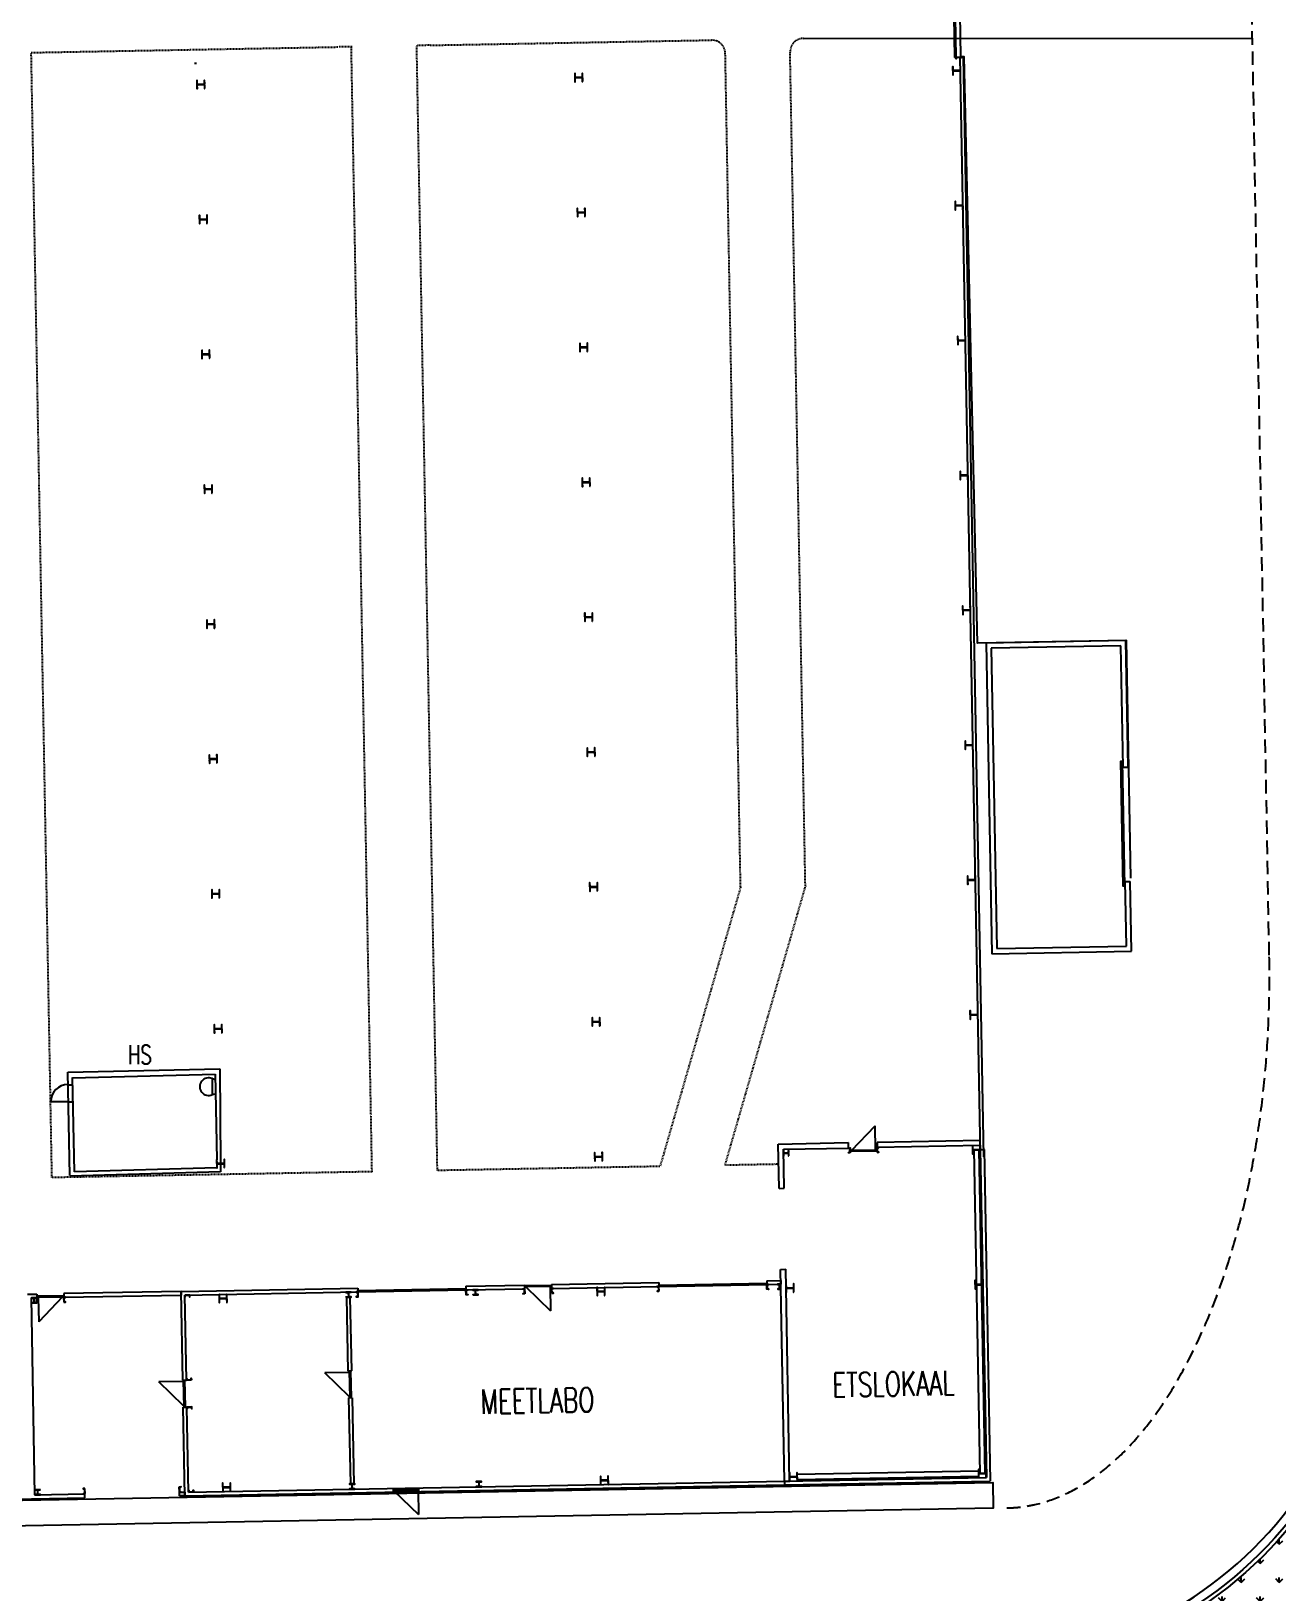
# Model space of a CAD drawing. Header units: millimetres. Extents: x 3476 to 38328, y 1439 to 26921.
# Drawn here: x 25387 to 30000, y 10694 to 16478 of the extents above; entities that cross this region are included whole.
import ezdxf

# ---------------------------------------------------------------- set-up
doc = ezdxf.new("R2010")
doc.units = ezdxf.units.MM
doc.header["$LTSCALE"] = 100
doc.header["$MEASUREMENT"] = 0
doc.linetypes.add('DASHED', pattern=[0.75, 0.5, -0.25])
doc.linetypes.add('DOT', pattern=[0.055, 0.03, -0.025])
for name, color, linetype in [('--W-BETON-Z', 4, 'CONTINUOUS'), ('--W-GOOT', 4, 'CONTINUOUS'), ('--W-GROEN-Z', 1, 'CONTINUOUS'), ('--W-GROEN-ZA', 1, 'CONTINUOUS'), ('--W-KIEZEL-Z', 5, 'CONTINUOUS'), ('--W-MARKERING', 1, 'DASHED'), ('A-BARDAGE-AK-D', 7, 'CONTINUOUS'), ('A-BARDAGE-D', 9, 'CONTINUOUS'), ('A-BETONBLOKKEN', 1, 'CONTINUOUS'), ('A-CIRCULATIE', 4, 'CONTINUOUS'), ('A-KOLOM', 7, 'CONTINUOUS'), ('A-KOLOM-NIEUW', 9, 'CONTINUOUS'), ('A-MUUR', 7, 'CONTINUOUS'), ('CIRCULATIE', 4, 'DOT'), ('DEUR', 4, 'CONTINUOUS'), ('TEKST', 4, 'CONTINUOUS'), ('VARIOUS', 114, 'CONTINUOUS')]:
    doc.layers.add(name, color=color, linetype=linetype)
doc.styles.add('ROMANS', font='romans', dxfattribs={"width": 0.7})

msp = doc.modelspace()

# ---------------------------------------------------------------- hatches: boundary and pattern name
at = {"layer": '--W-GROEN-ZA'}
h = msp.add_hatch(dxfattribs=at)
h.set_pattern_fill('GRASS', color=256, scale=100, style=0)
h.set_pattern_definition([(90, (-82915.385, 48275.82), (-70.71068, 70.71068), [18.75, -122.67136]), (45, (-82915.39, 48275.82), (-70.71068, 70.71068), [18.75, -81.25]), (135, (-82915.39, 48275.82), (-70.71068, -70.71068), [18.75, -81.25])])
edge = h.paths.add_edge_path()
edge.add_line((29012.95, 10389.93), (29014.23, 10319.9))
edge.add_line((29014.23, 10319.9), (29657.37, 10331.69))
edge.add_line((29657.37, 10331.69), (29666.53, 9831.77))
edge.add_line((29666.53, 9831.77), (29720.58, 9832.77))
edge.add_line((29720.58, 9832.77), (31139.79, 11750.18))
edge.add_arc((31111.66, 11771), 35, 323.49223, 470.01858)
edge.add_arc((31779.19, 9938.82), 1985, 110.01858, 145.939599)
edge.add_arc((28879.62, 11899.05), 1515, 275.048655, 325.939599, ccw=False)

# ---------------------------------------------------------------- linework, layer by layer
at = {"layer": '--W-BETON-Z'}
msp.add_lwpolyline([(29460.02, 13338.81), (29443.88, 14219.74), (28892.24, 14210.11), (28842.61, 16382.55), (28830.61, 16382.33), (28823.28, 16782.27)], dxfattribs=at)
msp.add_lwpolyline([(19703.47, 10200.61, 0.1374233), (19490.44, 10035.11), (17123.98, 6837.93, 0.5442471), (17478.64, 5894.7), (18416.99, 5690.46, 0.4142136), (18535.97, 5766.9), (18677, 6414.82), (20907.45, 9428.25), (20903.27, 9656.16), (20894.11, 10156.08), (29642.64, 10316.42), (29651.8, 9816.5), (29728.24, 9817.9), (31151.85, 11741.25, 0.7435213), (31094.54, 11817.98, 0.1580312), (30122.3, 11058.95, -0.2257767), (29011.63, 10404.87), (20792.3, 10254.23), (20804.29, 9599.83), (20710.97, 9473.75), (19712.39, 10212.66)], format="xyb", dxfattribs=at)
at = {"layer": '--W-GOOT'}
msp.add_arc((28879.62, 11899.05), 1470, 275.048655, 325.939599, dxfattribs=at)
at = {"layer": '--W-GROEN-Z'}
msp.add_lwpolyline([(29012.95, 10389.93), (29014.23, 10319.9), (29657.37, 10331.69), (29666.53, 9831.77), (29720.58, 9832.77), (31139.79, 11750.18, 0.7435213), (31099.68, 11803.89, 0.1580312), (30134.72, 11050.55, -0.2257767)], format="xyb", close=True, dxfattribs=at)
at = {"layer": '--W-KIEZEL-Z'}
msp.add_lwpolyline([(21825.44, 12175.48), (21875.43, 12176.84), (21895.07, 10970.69), (28948.1, 11099.57), (28949.85, 11003.84), (21846.64, 10873.65)], close=True, dxfattribs=at)
at = {"layer": '--W-MARKERING'}
msp.add_line((29972.57, 13053.01), (29845.9, 19957.81), dxfattribs=at)
msp.add_ellipse((28963.43, 13034.51), major_axis=(37.2, -2029.74), ratio=0.4971763, start_param=6.2831853, end_param=7.8539816, dxfattribs=at)
at = {"layer": 'A-BARDAGE-AK-D', "color": 7}
for p, q in [((28156.79, 12188.93), (28153.79, 12352.9)), ((28175.79, 12189.28), (28173.13, 12334.25)), ((28156.79, 12188.93), (28175.79, 12189.28)), ((25941.91, 11807.28), (26596.8, 11819.28)), ((25947.94, 11478.33), (25941.91, 11807.28)), ((25956.17, 11793.54), (26597.06, 11805.28)), ((26596.8, 11819.28), (26597.06, 11805.28)), ((26996.74, 11826.61), (27214.2, 11830.6)), ((26996.74, 11826.61), (26996.99, 11812.61)), ((26996.99, 11812.61), (27214.46, 11816.6)), ((27214.2, 11830.6), (27214.46, 11816.6)), ((27314.18, 11832.43), (27711.12, 11839.7)), ((27314.18, 11832.43), (27314.44, 11818.43)), ((27314.44, 11818.43), (27711.37, 11825.71)), ((27711.12, 11839.7), (27711.37, 11825.71)), ((28111.05, 11847.03), (28163.04, 11847.99)), ((28111.05, 11847.03), (28111.3, 11833.04)), ((28111.3, 11833.04), (28163.3, 11833.99)), ((28163.04, 11847.99), (28163.3, 11833.99)), ((25961.94, 11478.59), (25956.17, 11793.54)), ((25947.94, 11478.33), (25961.94, 11478.59)), ((25949.77, 11378.35), (25963.77, 11378.61)), ((25955.8, 11049.41), (25949.77, 11378.35)), ((25969.54, 11063.66), (25963.77, 11378.61)), ((28224.56, 11110.49), (28224.22, 11129.49)), ((25955.8, 11049.41), (28176.93, 11090.11)), ((25969.54, 11063.66), (28176.67, 11104.11)), ((28176.67, 11104.11), (28176.93, 11090.11))]:
    msp.add_line(p, q, dxfattribs=at)
at = {"layer": 'A-BARDAGE-AK-D'}
for p, q in [((28901.66, 12366.61), (28519.58, 12359.61)), ((28902.01, 12347.61), (28519.58, 12340.6)), ((28878.29, 12331.75), (28900.27, 11132.8)), ((28897.29, 12332.1), (28919.27, 11133.15)), ((28902.01, 12347.61), (28901.66, 12366.61)), ((28162.29, 11888.98), (28181.28, 11889.33)), ((28176.67, 11104.11), (28162.29, 11888.98)), ((28195.67, 11104.46), (28181.28, 11889.33)), ((28224.22, 11129.49), (28895.1, 11141.78)), ((28224.56, 11110.49), (28895.45, 11122.79)), ((28895.1, 11141.78), (28895.45, 11122.79)), ((28900.27, 11132.8), (28919.27, 11133.15))]:
    msp.add_line(p, q, dxfattribs=at)
at = {"layer": 'A-BARDAGE-D'}
msp.add_line((28902.28, 12332.61), (28916.28, 12332.87), dxfattribs=at)
at = {"layer": 'A-BETONBLOKKEN'}
msp.add_line((28878.29, 12331.75), (28897.29, 12332.1), dxfattribs=at)
at = {"layer": 'A-BETONBLOKKEN', "color": 7}
msp.add_line((28176.67, 11104.11), (28195.67, 11104.46), dxfattribs=at)
at = {"layer": 'A-CIRCULATIE'}
msp.add_line((28246.71, 16450.8), (29910.17, 16451.35), dxfattribs=at)
at = {"layer": 'A-KOLOM'}
for points in [[(28828.07, 16381.51), (28828.19, 16375.01), (28827.91, 16375.01, -0.3910206), (28827.35, 16375.5), (28826.93, 16379.77, 0.3910206), (28825.87, 16380.72), (28814.31, 16380.51, 0.3910206), (28813.28, 16379.52), (28813.02, 16375.24, -0.3910205), (28812.48, 16374.72), (28812.2, 16374.72), (28812.08, 16381.22)], [(27429.5, 16290.87), (27428.95, 16320.86), (27427.55, 16320.84), (27427.77, 16308.96, -0.4142135), (27425.12, 16306.21), (27404.32, 16305.83, -0.4142136), (27401.57, 16308.48), (27401.36, 16320.35), (27399.96, 16320.33), (27400.51, 16290.33), (27401.91, 16290.36), (27401.69, 16302.23, -0.4142136), (27404.34, 16304.98), (27425.13, 16305.36, -0.4142136), (27427.88, 16302.71), (27428.1, 16290.84)], [(28829.27, 16316.52), (28828.72, 16346.52), (28827.32, 16346.49), (28827.53, 16334.62, -0.4142135), (28824.88, 16331.87), (28804.09, 16331.49, -0.4142136), (28801.34, 16334.14), (28801.12, 16346.01), (28799.72, 16345.98), (28800.27, 16315.99), (28801.67, 16316.01), (28801.45, 16327.89, -0.4142136), (28804.1, 16330.64), (28824.9, 16331.02, -0.4142136), (28827.65, 16328.37), (28827.87, 16316.5)], [(26029.74, 16265.21), (26029.19, 16295.21), (26027.79, 16295.18), (26028, 16283.31, -0.4142135), (26025.35, 16280.56), (26004.56, 16280.18, -0.4142136), (26001.81, 16282.83), (26001.59, 16294.7), (26000.19, 16294.67), (26000.74, 16264.68), (26002.14, 16264.71), (26001.92, 16276.58, -0.4142136), (26004.57, 16279.33), (26025.37, 16279.71, -0.4142136), (26028.12, 16277.06), (26028.34, 16265.19)], [(26038.9, 15765.29), (26038.35, 15795.29), (26036.95, 15795.26), (26037.17, 15783.39, -0.4142135), (26034.52, 15780.64), (26013.72, 15780.26, -0.4142136), (26010.97, 15782.91), (26010.75, 15794.78), (26009.35, 15794.76), (26009.9, 15764.76), (26011.3, 15764.79), (26011.09, 15776.66, -0.4142136), (26013.74, 15779.41), (26034.53, 15779.79, -0.4142136), (26037.28, 15777.14), (26037.5, 15765.27)], [(27438.66, 15790.95), (27438.11, 15820.94), (27436.71, 15820.92), (27436.93, 15809.05, -0.4142135), (27434.28, 15806.3), (27413.48, 15805.92, -0.4142136), (27410.74, 15808.57), (27410.52, 15820.44), (27409.12, 15820.41), (27409.67, 15790.42), (27411.07, 15790.44), (27410.85, 15802.32, -0.4142136), (27413.5, 15805.07), (27434.3, 15805.45, -0.4142136), (27437.05, 15802.8), (27437.26, 15790.92)], [(28838.43, 15816.6), (28837.88, 15846.6), (28836.48, 15846.57), (28836.7, 15834.7, -0.4142135), (28834.05, 15831.95), (28813.25, 15831.57, -0.4142136), (28810.5, 15834.22), (28810.28, 15846.09), (28808.88, 15846.07), (28809.43, 15816.07), (28810.83, 15816.1), (28810.62, 15827.97, -0.4142136), (28813.27, 15830.72), (28834.06, 15831.1, -0.4142136), (28836.81, 15828.45), (28837.03, 15816.58)], [(28847.59, 15316.69), (28847.04, 15346.68), (28845.64, 15346.66), (28845.86, 15334.78, -0.4142135), (28843.21, 15332.04), (28822.41, 15331.65, -0.4142136), (28819.66, 15334.3), (28819.45, 15346.18), (28818.05, 15346.15), (28818.6, 15316.16), (28820, 15316.18), (28819.78, 15328.06, -0.4142136), (28822.43, 15330.8), (28843.22, 15331.19, -0.4142136), (28845.97, 15328.54), (28846.19, 15316.66)], [(26048.06, 15265.38), (26047.51, 15295.37), (26046.11, 15295.35), (26046.33, 15283.48, -0.4142135), (26043.68, 15280.73), (26022.88, 15280.34, -0.4142136), (26020.13, 15282.99), (26019.92, 15294.87), (26018.52, 15294.84), (26019.07, 15264.85), (26020.47, 15264.87), (26020.25, 15276.75, -0.4142136), (26022.9, 15279.5), (26043.69, 15279.88, -0.4142136), (26046.44, 15277.23), (26046.66, 15265.35)], [(27447.83, 15291.03), (27447.28, 15321.03), (27445.88, 15321), (27446.09, 15309.13, -0.4142135), (27443.44, 15306.38), (27422.65, 15306, -0.4142136), (27419.9, 15308.65), (27419.68, 15320.52), (27418.28, 15320.5), (27418.83, 15290.5), (27420.23, 15290.53), (27420.01, 15302.4, -0.4142136), (27422.66, 15305.15), (27443.46, 15305.53, -0.4142136), (27446.21, 15302.88), (27446.43, 15291.01)], [(27456.99, 14791.12), (27456.44, 14821.11), (27455.04, 14821.09), (27455.26, 14809.21, -0.4142135), (27452.61, 14806.46), (27431.81, 14806.08, -0.4142136), (27429.06, 14808.73), (27428.84, 14820.61), (27427.44, 14820.58), (27427.99, 14790.59), (27429.39, 14790.61), (27429.18, 14802.48, -0.4142136), (27431.83, 14805.23), (27452.62, 14805.62, -0.4142136), (27455.37, 14802.96), (27455.59, 14791.09)], [(28856.75, 14816.77), (28856.2, 14846.77), (28854.8, 14846.74), (28855.02, 14834.87, -0.4142135), (28852.37, 14832.12), (28831.57, 14831.74, -0.4142136), (28828.83, 14834.39), (28828.61, 14846.26), (28827.21, 14846.24), (28827.76, 14816.24), (28829.16, 14816.27), (28828.94, 14828.14, -0.4142136), (28831.59, 14830.89), (28852.39, 14831.27, -0.4142136), (28855.14, 14828.62), (28855.35, 14816.75)], [(26057.22, 14765.46), (26056.67, 14795.46), (26055.27, 14795.43), (26055.49, 14783.56, -0.4142135), (26052.84, 14780.81), (26032.04, 14780.43, -0.4142136), (26029.3, 14783.08), (26029.08, 14794.95), (26027.68, 14794.93), (26028.23, 14764.93), (26029.63, 14764.96), (26029.41, 14776.83, -0.4142136), (26032.06, 14779.58), (26052.86, 14779.96, -0.4142136), (26055.61, 14777.31), (26055.82, 14765.44)], [(28865.92, 14316.86), (28865.37, 14346.85), (28863.97, 14346.83), (28864.18, 14334.95, -0.4142135), (28861.53, 14332.2), (28840.74, 14331.82, -0.4142136), (28837.99, 14334.47), (28837.77, 14346.35), (28836.37, 14346.32), (28836.92, 14316.33), (28838.32, 14316.35), (28838.1, 14328.22, -0.4142136), (28840.75, 14330.97), (28861.55, 14331.35, -0.4142136), (28864.3, 14328.7), (28864.52, 14316.83)], [(26066.39, 14265.55), (26065.84, 14295.54), (26064.44, 14295.52), (26064.65, 14283.64, -0.4142135), (26062, 14280.89), (26041.21, 14280.51, -0.4142136), (26038.46, 14283.16), (26038.24, 14295.04), (26036.84, 14295.01), (26037.39, 14265.02), (26038.79, 14265.04), (26038.57, 14276.91, -0.4142136), (26041.22, 14279.66), (26062.02, 14280.04, -0.4142136), (26064.77, 14277.39), (26064.99, 14265.52)], [(27466.15, 14291.2), (27465.6, 14321.2), (27464.2, 14321.17), (27464.42, 14309.3, -0.4142135), (27461.77, 14306.55), (27440.97, 14306.17, -0.4142136), (27438.22, 14308.82), (27438.01, 14320.69), (27436.61, 14320.67), (27437.16, 14290.67), (27438.56, 14290.7), (27438.34, 14302.57, -0.4142136), (27440.99, 14305.32), (27461.78, 14305.7, -0.4142136), (27464.53, 14303.05), (27464.75, 14291.18)], [(28875.08, 13816.94), (28874.53, 13846.94), (28873.13, 13846.91), (28873.35, 13835.04, -0.4142135), (28870.7, 13832.29), (28849.9, 13831.91, -0.4142136), (28847.15, 13834.56), (28846.93, 13846.43), (28845.53, 13846.4), (28846.08, 13816.41), (28847.48, 13816.43), (28847.26, 13828.31, -0.4142136), (28849.91, 13831.06), (28870.71, 13831.44, -0.4142136), (28873.46, 13828.79), (28873.68, 13816.91)], [(26075.55, 13765.63), (26075, 13795.63), (26073.6, 13795.6), (26073.82, 13783.73, -0.4142135), (26071.17, 13780.98), (26050.37, 13780.6, -0.4142136), (26047.62, 13783.25), (26047.4, 13795.12), (26046, 13795.09), (26046.55, 13765.1), (26047.95, 13765.12), (26047.74, 13777, -0.4142136), (26050.39, 13779.75), (26071.18, 13780.13, -0.4142136), (26073.93, 13777.48), (26074.15, 13765.6)], [(27475.31, 13791.29), (27474.76, 13821.28), (27473.36, 13821.25), (27473.58, 13809.38, -0.4142135), (27470.93, 13806.63), (27450.13, 13806.25, -0.4142136), (27447.39, 13808.9), (27447.17, 13820.77), (27445.77, 13820.75), (27446.32, 13790.75), (27447.72, 13790.78), (27447.5, 13802.65, -0.4142136), (27450.15, 13805.4), (27470.95, 13805.78, -0.4142136), (27473.7, 13803.13), (27473.91, 13791.26)], [(27484.48, 13291.37), (27483.93, 13321.36), (27482.53, 13321.34), (27482.74, 13309.47, -0.4142135), (27480.09, 13306.72), (27459.3, 13306.34, -0.4142136), (27456.55, 13308.99), (27456.33, 13320.86), (27454.93, 13320.83), (27455.48, 13290.84), (27456.88, 13290.86), (27456.66, 13302.74, -0.4142136), (27459.31, 13305.49), (27480.11, 13305.87, -0.4142136), (27482.86, 13303.22), (27483.08, 13291.34)], [(28884.24, 13317.02), (28883.69, 13347.02), (28882.29, 13346.99), (28882.51, 13335.12, -0.4142135), (28879.86, 13332.37), (28859.06, 13331.99, -0.4142136), (28856.31, 13334.64), (28856.1, 13346.51), (28854.7, 13346.49), (28855.25, 13316.49), (28856.64, 13316.52), (28856.43, 13328.39, -0.4142136), (28859.08, 13331.14), (28879.87, 13331.52, -0.4142136), (28882.62, 13328.87), (28882.84, 13317)], [(26084.71, 13265.71), (26084.16, 13295.71), (26082.76, 13295.68), (26082.98, 13283.81, -0.4142135), (26080.33, 13281.06), (26059.53, 13280.68, -0.4142136), (26056.78, 13283.33), (26056.57, 13295.2), (26055.17, 13295.18), (26055.72, 13265.18), (26057.12, 13265.21), (26056.9, 13277.08, -0.4142136), (26059.55, 13279.83), (26080.34, 13280.21, -0.4142136), (26083.09, 13277.56), (26083.31, 13265.69)], [(28893.4, 12817.11), (28892.85, 12847.1), (28891.45, 12847.08), (28891.67, 12835.2, -0.4142135), (28889.02, 12832.46), (28868.22, 12832.07, -0.4142136), (28865.48, 12834.72), (28865.26, 12846.6), (28863.86, 12846.57), (28864.41, 12816.58), (28865.81, 12816.6), (28865.59, 12828.48, -0.4142136), (28868.24, 12831.22), (28889.04, 12831.61, -0.4142136), (28891.79, 12828.96), (28892, 12817.08)], [(26093.87, 12765.8), (26093.32, 12795.79), (26091.92, 12795.77), (26092.14, 12783.89, -0.4142135), (26089.49, 12781.15), (26068.69, 12780.76, -0.4142136), (26065.95, 12783.41), (26065.73, 12795.29), (26064.33, 12795.26), (26064.88, 12765.27), (26066.28, 12765.29), (26066.06, 12777.17, -0.4142136), (26068.71, 12779.91), (26089.51, 12780.3, -0.4142136), (26092.26, 12777.65), (26092.47, 12765.77)], [(27493.64, 12791.45), (27493.09, 12821.45), (27491.69, 12821.42), (27491.91, 12809.55, -0.4142135), (27489.26, 12806.8), (27468.46, 12806.42, -0.4142136), (27465.71, 12809.07), (27465.49, 12820.94), (27464.09, 12820.92), (27464.64, 12790.92), (27466.04, 12790.95), (27465.82, 12802.82, -0.4142136), (27468.47, 12805.57), (27489.27, 12805.95, -0.4142136), (27492.02, 12803.3), (27492.24, 12791.43)], [(27502.8, 12291.54), (27502.25, 12321.53), (27500.85, 12321.51), (27501.07, 12309.63, -0.4142135), (27498.42, 12306.88), (27477.62, 12306.5, -0.4142136), (27474.87, 12309.15), (27474.66, 12321.03), (27473.26, 12321), (27473.81, 12291.01), (27475.2, 12291.03), (27474.99, 12302.9, -0.4142136), (27477.64, 12305.65), (27498.43, 12306.03, -0.4142136), (27501.18, 12303.38), (27501.4, 12291.51)], [(28902.57, 12317.19), (28902.02, 12347.19), (28900.62, 12347.16), (28900.83, 12335.29, -0.4142135), (28898.18, 12332.54), (28877.39, 12332.16, -0.4142136), (28874.64, 12334.81), (28874.42, 12346.68), (28873.02, 12346.66), (28873.57, 12316.66), (28874.97, 12316.69), (28874.75, 12328.56, -0.4142136), (28877.4, 12331.31), (28898.2, 12331.69, -0.4142136), (28900.95, 12329.04), (28901.17, 12317.17)], [(26103.04, 12265.88), (26102.49, 12295.88), (26101.09, 12295.85), (26101.3, 12283.98, -0.4142135), (26098.65, 12281.23), (26077.86, 12280.85, -0.4142136), (26075.11, 12283.5), (26074.89, 12295.37), (26073.49, 12295.35), (26074.04, 12265.35), (26075.44, 12265.38), (26075.22, 12277.25, -0.4142136), (26077.87, 12280), (26098.67, 12280.38, -0.4142136), (26101.42, 12277.73), (26101.64, 12265.86)]]:
    msp.add_lwpolyline(points, format="xyb", close=True, dxfattribs=at)
at = {"layer": 'A-KOLOM', "color": 7}
for points in [[(26597.06, 11805.28), (26590.06, 11805.15), (26590.07, 11804.84, 0.3910206), (26590.58, 11804.3), (26595.27, 11804.02, -0.3910206), (26596.3, 11802.94), (26596.55, 11789.6, -0.3910206), (26595.55, 11788.49), (26590.88, 11788.03, 0.3910205), (26590.38, 11787.47), (26590.39, 11787.16), (26597.39, 11787.29)], [(26996.99, 11812.61), (27003.99, 11812.74), (27004, 11812.43, -0.3910206), (27003.5, 11811.87), (26998.83, 11811.41, 0.3910206), (26997.83, 11810.3), (26998.08, 11796.96, 0.3910206), (26999.11, 11795.88), (27003.8, 11795.6, -0.3910205), (27004.31, 11795.06), (27004.32, 11794.74), (26997.32, 11794.62)], [(27711.37, 11825.71), (27704.37, 11825.58), (27704.38, 11825.27, 0.3910206), (27704.89, 11824.73), (27709.58, 11824.44, -0.3910206), (27710.61, 11823.36), (27710.86, 11810.03, -0.3910206), (27709.87, 11808.91), (27705.19, 11808.45, 0.3910205), (27704.7, 11807.89), (27704.7, 11807.58), (27711.7, 11807.71)], [(28111.3, 11833.04), (28118.3, 11833.16), (28118.31, 11832.85, -0.3910206), (28117.81, 11832.29), (28113.14, 11831.83, 0.3910206), (28112.15, 11830.72), (28112.39, 11817.39, 0.3910206), (28113.42, 11816.31), (28118.11, 11816.02, -0.3910205), (28118.63, 11815.48), (28118.63, 11815.17), (28111.63, 11815.04)], [(28158.3, 11833.9), (28151.3, 11833.77), (28151.3, 11833.46, 0.3910206), (28151.82, 11832.92), (28156.51, 11832.63, -0.3910206), (28157.54, 11831.55), (28157.78, 11818.22, -0.3910206), (28156.79, 11817.1), (28152.12, 11816.64, 0.3910205), (28151.62, 11816.08), (28151.63, 11815.77), (28158.63, 11815.9)]]:
    msp.add_lwpolyline(points, format="xyb", close=True, dxfattribs=at)
at = {"layer": 'A-KOLOM-NIEUW', "color": 7}
for p, q in [((25405.78, 11782.45), (25406.09, 11765.45)), ((25407.28, 11782.48), (25407.59, 11765.48))]:
    msp.add_line(p, q, dxfattribs=at)
for points in [[(28192.59, 12309.61), (28192.22, 12329.6), (28191.22, 12329.58), (28191.36, 12321.71, -0.4142135), (28189.6, 12319.88), (28176.2, 12319.63, -0.4142136), (28174.37, 12321.4), (28174.22, 12329.27), (28173.22, 12329.25), (28173.59, 12309.26), (28174.59, 12309.28), (28174.44, 12317.15, -0.4142136), (28176.21, 12318.98), (28189.61, 12319.23, -0.4142136), (28191.44, 12317.46), (28191.59, 12309.59)], [(26552.41, 11785.46), (26572.41, 11785.83), (26572.39, 11786.83), (26564.52, 11786.68, -0.4142135), (26562.69, 11788.45), (26562.44, 11801.85, -0.4142136), (26564.21, 11803.68), (26572.08, 11803.83), (26572.06, 11804.83), (26552.07, 11804.46), (26552.08, 11803.46), (26559.96, 11803.6, -0.4142136), (26561.79, 11801.84), (26562.04, 11788.44, -0.4142136), (26560.27, 11786.61), (26552.4, 11786.46)], [(27022.34, 11794.07), (27042.33, 11794.44), (27042.31, 11795.44), (27034.44, 11795.3, -0.4142135), (27032.61, 11797.06), (27032.36, 11810.46, -0.4142136), (27034.13, 11812.29), (27042, 11812.44), (27041.98, 11813.44), (27021.99, 11813.07), (27022.01, 11812.07), (27029.88, 11812.22, -0.4142136), (27031.71, 11810.45), (27031.96, 11797.05, -0.4142136), (27030.19, 11795.22), (27022.32, 11795.07)], [(27214.78, 11798.6), (27208.29, 11798.48), (27208.28, 11798.76, -0.3910206), (27208.78, 11799.32), (27213.05, 11799.74, 0.3910206), (27213.99, 11800.81), (27213.75, 11814.37, 0.3910206), (27212.76, 11815.39), (27208.48, 11815.66, -0.3910205), (27207.96, 11816.2), (27207.96, 11816.48), (27214.46, 11816.6)], [(27314.77, 11800.43), (27321.27, 11800.55), (27321.26, 11800.84, 0.3910206), (27320.75, 11801.37), (27316.46, 11801.64, -0.3910206), (27315.48, 11802.67), (27315.23, 11816.23, -0.3910206), (27316.18, 11817.29), (27320.45, 11817.71, 0.3910205), (27320.94, 11818.27), (27320.94, 11818.55), (27314.44, 11818.43)], [(27511.96, 11792.05), (27511.41, 11822.04), (27510.01, 11822.02), (27510.22, 11810.14, -0.4142135), (27507.57, 11807.39), (27486.78, 11807.01, -0.4142136), (27484.03, 11809.66), (27483.81, 11821.54), (27482.41, 11821.51), (27482.96, 11791.51), (27484.36, 11791.54), (27484.14, 11803.41, -0.4142136), (27486.79, 11806.16), (27507.59, 11806.54, -0.4142136), (27510.34, 11803.89), (27510.56, 11792.02)], [(28211.84, 11804.87), (28211.29, 11834.87), (28209.89, 11834.84), (28210.11, 11822.97, -0.4142135), (28207.46, 11820.22), (28186.66, 11819.84, -0.4142136), (28183.91, 11822.49), (28183.69, 11834.36), (28182.29, 11834.34), (28182.84, 11804.34), (28184.24, 11804.37), (28184.02, 11816.24, -0.4142136), (28186.67, 11818.99), (28207.47, 11819.37, -0.4142136), (28210.22, 11816.72), (28210.44, 11804.85)], [(25387.61, 11764.11), (25407.61, 11764.48), (25407.59, 11765.48), (25399.71, 11765.34, -0.4142135), (25397.88, 11767.1), (25397.64, 11780.5, -0.4142136), (25399.4, 11782.33), (25407.28, 11782.48), (25407.26, 11783.48), (25387.26, 11783.11), (25387.28, 11782.11), (25395.15, 11782.25, -0.4142136), (25396.99, 11780.49), (25397.23, 11767.09, -0.4142136), (25395.47, 11765.26), (25387.59, 11765.11)], [(25507.57, 11767.31), (25514.07, 11767.43), (25514.07, 11767.71, 0.3910206), (25513.55, 11768.25), (25509.27, 11768.52, -0.3910206), (25508.28, 11769.54), (25508.03, 11783.1, -0.3910206), (25508.98, 11784.17), (25513.25, 11784.59, 0.3910205), (25513.75, 11785.15), (25513.74, 11785.43), (25507.24, 11785.31)], [(25956.17, 11793.54), (25956.29, 11787.04), (25956.57, 11787.04, 0.3910206), (25957.11, 11787.56), (25957.37, 11791.84, -0.3910206), (25958.4, 11792.83), (25971.96, 11793.08, -0.3910206), (25973.02, 11792.13), (25973.44, 11787.86, 0.3910205), (25974, 11787.36), (25974.28, 11787.37), (25974.16, 11793.87)], [(26112.19, 11766.39), (26111.64, 11796.39), (26110.24, 11796.36), (26110.46, 11784.49, -0.4142135), (26107.81, 11781.74), (26087.01, 11781.36, -0.4142136), (26084.26, 11784.01), (26084.04, 11795.88), (26082.65, 11795.85), (26083.19, 11765.86), (26084.59, 11765.89), (26084.38, 11777.76, -0.4142136), (26087.03, 11780.51), (26107.82, 11780.89, -0.4142136), (26110.57, 11778.24), (26110.79, 11766.37)], [(25961.94, 11478.59), (25961.82, 11485.09), (25962.1, 11485.09, -0.3910206), (25962.66, 11484.6), (25963.08, 11480.33, 0.3910206), (25964.14, 11479.38), (25977.7, 11479.63, 0.3910206), (25978.73, 11480.61), (25979, 11484.9, -0.3910205), (25979.53, 11485.41), (25979.82, 11485.42), (25979.94, 11478.92)], [(25963.77, 11378.61), (25963.89, 11372.11), (25964.17, 11372.11, 0.3910206), (25964.71, 11372.63), (25964.98, 11376.91, -0.3910206), (25966, 11377.9), (25979.56, 11378.15, -0.3910206), (25980.63, 11377.2), (25981.05, 11372.93, 0.3910205), (25981.61, 11372.43), (25981.89, 11372.44), (25981.77, 11378.94)], [(27524.78, 11092.16), (27524.23, 11122.16), (27522.83, 11122.13), (27523.05, 11110.26, -0.4142135), (27520.4, 11107.51), (27499.6, 11107.13, -0.4142136), (27496.85, 11109.78), (27496.64, 11121.65), (27495.24, 11121.63), (27495.79, 11091.63), (27497.19, 11091.66), (27496.97, 11103.53, -0.4142136), (27499.62, 11106.28), (27520.42, 11106.66, -0.4142136), (27523.17, 11104.01), (27523.38, 11092.14)], [(28224.66, 11104.99), (28224.12, 11134.99), (28222.72, 11134.96), (28222.93, 11123.09, -0.4142135), (28220.28, 11120.34), (28199.49, 11119.96, -0.4142136), (28196.74, 11122.61), (28196.52, 11134.48), (28195.12, 11134.45), (28195.67, 11104.46), (28197.07, 11104.49), (28196.85, 11116.36, -0.4142136), (28199.5, 11119.11), (28220.3, 11119.49, -0.4142136), (28223.05, 11116.84), (28223.27, 11104.97)], [(25420.29, 11072.6), (25400.29, 11072.23), (25400.31, 11071.23), (25408.18, 11071.37, -0.4142135), (25410.02, 11069.61), (25410.26, 11056.21, -0.4142136), (25408.49, 11054.38), (25400.62, 11054.23), (25400.64, 11053.23), (25420.64, 11053.6), (25420.62, 11054.6), (25412.74, 11054.45, -0.4142136), (25410.91, 11056.22), (25410.67, 11069.62, -0.4142136), (25412.43, 11071.45), (25420.31, 11071.6)], [(25585.24, 11076.62), (25578.74, 11076.5), (25578.75, 11076.22, 0.3910206), (25579.26, 11075.68), (25583.55, 11075.42, -0.3910206), (25584.53, 11074.39), (25584.82, 11058.83, -0.3910206), (25583.87, 11057.76), (25579.6, 11057.34, 0.3910205), (25579.1, 11056.79), (25579.11, 11056.5), (25585.61, 11056.62)], [(25935.18, 11083.03), (25941.68, 11083.15), (25941.69, 11082.87, -0.3910206), (25941.19, 11082.31), (25936.92, 11081.89, 0.3910206), (25935.97, 11080.83), (25936.26, 11065.27, 0.3910206), (25937.24, 11064.24), (25941.53, 11063.98, -0.3910205), (25942.04, 11063.44), (25942.05, 11063.16), (25935.55, 11063.04)], [(25969.54, 11063.66), (25969.42, 11070.16), (25969.71, 11070.16, -0.3910206), (25970.26, 11069.67), (25970.68, 11065.4, 0.3910206), (25971.75, 11064.45), (25985.31, 11064.7, 0.3910206), (25986.34, 11065.68), (25986.6, 11069.97, -0.3910205), (25987.14, 11070.48), (25987.42, 11070.49), (25987.54, 11063.99)], [(26125.02, 11066.51), (26124.47, 11096.5), (26123.07, 11096.48), (26123.29, 11084.61, -0.4142135), (26120.64, 11081.86), (26099.84, 11081.48, -0.4142136), (26097.09, 11084.13), (26096.87, 11096), (26095.47, 11095.97), (26096.02, 11065.98), (26097.42, 11066), (26097.2, 11077.88, -0.4142136), (26099.85, 11080.63), (26120.65, 11081.01, -0.4142136), (26123.4, 11078.36), (26123.62, 11066.48)], [(26565.44, 11074.58), (26585.44, 11074.95), (26585.42, 11075.95), (26577.55, 11075.8, -0.4142135), (26575.72, 11077.57), (26575.47, 11090.97, -0.4142136), (26577.24, 11092.8), (26585.11, 11092.94), (26585.09, 11093.94), (26565.1, 11093.58), (26565.11, 11092.58), (26572.99, 11092.72, -0.4142136), (26574.82, 11090.96), (26575.07, 11077.56, -0.4142136), (26573.3, 11075.73), (26565.43, 11075.58)], [(27035.36, 11083.19), (27055.36, 11083.56), (27055.34, 11084.56), (27047.47, 11084.42, -0.4142135), (27045.64, 11086.18), (27045.39, 11099.58, -0.4142136), (27047.16, 11101.41), (27055.03, 11101.56), (27055.01, 11102.56), (27035.02, 11102.19), (27035.03, 11101.19), (27042.91, 11101.34, -0.4142136), (27044.74, 11099.57), (27044.99, 11086.17, -0.4142136), (27043.22, 11084.34), (27035.35, 11084.19)]]:
    msp.add_lwpolyline(points, format="xyb", close=True, dxfattribs=at)
at = {"layer": 'A-KOLOM-NIEUW'}
for points in [[(28911.72, 11817.7), (28911.17, 11847.7), (28909.77, 11847.67), (28909.99, 11835.8, -0.4142135), (28907.34, 11833.05), (28886.54, 11832.67, -0.4142136), (28883.79, 11835.32), (28883.57, 11847.19), (28882.18, 11847.16), (28882.72, 11817.17), (28884.12, 11817.2), (28883.91, 11829.07, -0.4142136), (28886.56, 11831.82), (28907.35, 11832.2, -0.4142136), (28910.1, 11829.55), (28910.32, 11817.68)], [(28924.55, 11117.82), (28924, 11147.81), (28922.6, 11147.79), (28922.82, 11135.92, -0.4142135), (28920.17, 11133.17), (28899.37, 11132.78, -0.4142136), (28896.62, 11135.43), (28896.4, 11147.31), (28895, 11147.28), (28895.55, 11117.29), (28896.95, 11117.31), (28896.73, 11129.19, -0.4142136), (28899.38, 11131.94), (28920.18, 11132.32, -0.4142136), (28922.93, 11129.67), (28923.15, 11117.79)]]:
    msp.add_lwpolyline(points, format="xyb", close=True, dxfattribs=at)
at = {"layer": 'A-MUUR'}
for p, q in [((28828.07, 16381.51), (28840.07, 16381.73)), ((28902.57, 12317.19), (28828.07, 16381.51)), ((28914.78, 12305.41), (28840.07, 16381.73)), ((29441.34, 14218.92), (28923.43, 14209.43)), ((28923.43, 14209.43), (28944.52, 13058.19)), ((29422.69, 14199.57), (28942.77, 14190.78)), ((28942.77, 14190.78), (28963.16, 13077.53)), ((29430.94, 13749.65), (29422.69, 14199.57)), ((29449.93, 13750), (29441.34, 14218.92)), ((29430.94, 13749.65), (29449.93, 13750)), ((29438.69, 13326.29), (29457.68, 13326.64)), ((29443.08, 13086.33), (29438.69, 13326.29)), ((29462.43, 13067.68), (29457.68, 13326.64)), ((28963.16, 13077.53), (29443.08, 13086.33)), ((28944.52, 13058.19), (29462.43, 13067.68)), ((28902.28, 12332.61), (28924.55, 11117.82)), ((28916.28, 12332.87), (28938.8, 11104.08)), ((28176.67, 11104.11), (28924.55, 11117.82)), ((28176.93, 11090.11), (28938.8, 11104.08))]:
    msp.add_line(p, q, dxfattribs=at)
at = {"layer": 'A-MUUR', "color": 0}
for p, q in [((25522.06, 12619.89), (26085.73, 12631.5)), ((25529.3, 12236.35), (25522.06, 12619.89)), ((25539.59, 12598.93), (26067.69, 12611.8)), ((26067.69, 12611.8), (26074.89, 12295.37)), ((26085.73, 12631.5), (26088.27, 12280.19)), ((25524.43, 12572.91), (25541.43, 12572.91)), ((25546.79, 12250.16), (25539.56, 12600.23)), ((26057.7, 12536.43), (26057.7, 12595.95)), ((26057.7, 12595.95), (26065.95, 12594.02)), ((25459.61, 12510.87), (25522.92, 12510.87)), ((25524.43, 12509.6), (25541.43, 12509.6)), ((26057.7, 12536.43), (26066.14, 12539.09)), ((26074.04, 12265.35), (25546.79, 12250.16)), ((26088.27, 12280.19), (26088.48, 12250.83)), ((26088.48, 12250.83), (25529.33, 12234.77))]:
    msp.add_line(p, q, dxfattribs=at)
at = {"layer": 'A-MUUR', "color": 7}
for p, q in [((25941.91, 11807.28), (25506.99, 11799.31)), ((25506.99, 11799.31), (25507.24, 11785.31)), ((25941.91, 11807.28), (25942.17, 11793.28)), ((25373.01, 11796.85), (25407, 11797.47)), ((25387.26, 11783.11), (25407.26, 11783.48)), ((25400.64, 11053.23), (25387.26, 11783.11)), ((25407, 11797.47), (25407.26, 11783.48)), ((25507.24, 11785.31), (25942.17, 11793.28)), ((25400.64, 11053.23), (25585.61, 11056.62)), ((25585.86, 11042.63), (25585.61, 11056.62)), ((25935.55, 11063.04), (25955.55, 11063.4)), ((25935.81, 11049.04), (25935.55, 11063.04)), ((25955.8, 11049.41), (25935.81, 11049.04)), ((25955.55, 11063.4), (25955.8, 11049.41)), ((28176.67, 11104.11), (28176.93, 11090.11)), ((25235.92, 11036.21), (25585.86, 11042.63))]:
    msp.add_line(p, q, dxfattribs=at)
at = {"layer": 'A-MUUR'}
msp.add_lwpolyline([(29436.01, 13308.74), (29431.01, 13308.64), (29422.53, 13772), (29427.53, 13772.09)], close=True, dxfattribs=at)
at = {"layer": 'A-MUUR', "color": 0}
for centre, radius, start, end in [((25522.92, 12510.87), 63.31, 90, 180), ((26044.07, 12566.19), 32.73, 65.385814, 294.614186)]:
    msp.add_arc(centre, radius, start, end, dxfattribs=at)
at = {"layer": 'CIRCULATIE'}
for p, q in [((26864.94, 16425.47), (27906.76, 16444.57)), ((25463.6, 12229.09), (25386.97, 16397.66)), ((25387.19, 16398.39), (26525, 16419.24)), ((26649.2, 12250.82), (26572.57, 16419.39)), ((26891.36, 12255.26), (26814.73, 16423.83)), ((28014.3, 13306.01), (27957.67, 16395.49)), ((28254.26, 13310.41), (28197.63, 16399.89)), ((28014.3, 13306.01), (27715.7, 12270.36)), ((28254.26, 13310.41), (27955.66, 12274.76)), ((27715.7, 12270.36), (26891.36, 12255.26)), ((28155.15, 12278.42), (27955.66, 12274.76)), ((26649.2, 12250.82), (25463.6, 12229.09))]:
    msp.add_line(p, q, dxfattribs=at)
at = {"layer": 'CIRCULATIE', "color": 7, "linetype": 'ByBlock'}
for p, q in [((28153.79, 12352.9), (28413.1, 12359.61)), ((28173.13, 12334.25), (28413.1, 12338.66)), ((28413.1, 12359.61), (28413.1, 12338.66)), ((28519.58, 12359.61), (28519.58, 12340.6)), ((26560.34, 11512.25), (26556.33, 11785.53)), ((26574.34, 11512.51), (26568.46, 11785.76)), ((26562.07, 11412.27), (26569.05, 11093.65)), ((26576.07, 11412.52), (26581.17, 11092.87))]:
    msp.add_line(p, q, dxfattribs=at)
at = {"layer": 'CIRCULATIE', "extrusion": (0.018323, -0.99973, 0.014306)}
for centre, start, end in [((27161.42, 227.89, -15928.07), 90, 180), ((26821.42, 227.89, -15928.07), 0, 90), ((27061.42, 227.89, -15928.07), 360, 360)]:
    msp.add_arc(centre, 50, start, end, dxfattribs=at)
at = {"layer": 'CIRCULATIE'}
for centre, start, end in [((27907.68, 16394.57), 1.05, 91.05), ((28247.62, 16400.8), 91.05, 181.05)]:
    msp.add_arc(centre, 50, start, end, dxfattribs=at)
at = {"layer": 'DEUR'}
for p, q in [((28799.54, 16792.48), (28807.11, 16379.55)), ((28804.54, 16792.58), (28812.11, 16379.65)), ((28812.11, 16379.65), (28807.11, 16379.55))]:
    msp.add_line(p, q, dxfattribs=at)
at = {"layer": 'DEUR', "color": 7}
for p, q in [((28424.62, 12329.45), (28512.96, 12421.08)), ((28514.6, 12331.09), (28512.96, 12421.08)), ((28519.6, 12331.18), (28419.62, 12329.36)), ((28519.68, 12327.18), (28419.69, 12325.36)), ((26596.97, 11810.28), (26996.9, 11817.61)), ((26596.97, 11810.28), (26597.06, 11805.28)), ((26597.06, 11805.28), (26996.99, 11812.61)), ((26996.9, 11817.61), (26996.99, 11812.61)), ((27314.04, 11829.43), (27214.05, 11827.6)), ((27314.11, 11825.43), (27214.13, 11823.6)), ((27219.12, 11823.69), (27310.76, 11735.35)), ((27309.11, 11825.34), (27310.76, 11735.35)), ((27711.28, 11830.71), (28111.21, 11838.04)), ((27711.28, 11830.71), (27711.37, 11825.71)), ((27711.37, 11825.71), (28111.3, 11833.04)), ((28111.21, 11838.04), (28111.3, 11833.04)), ((25406.93, 11790.47), (25507.11, 11792.31)), ((25407.77, 11785.49), (25507.21, 11787.31)), ((25412.75, 11785.02), (25414.4, 11695.03)), ((25502.73, 11786.67), (25414.4, 11695.03)), ((26574.34, 11512.51), (26560.34, 11512.25)), ((26564.87, 11512.1), (26566.7, 11412.66)), ((26569.86, 11512.94), (26571.69, 11412.75)), ((25949.48, 11473.15), (25859.49, 11471.5)), ((25951.13, 11383.17), (25859.49, 11471.5)), ((25949.95, 11478.13), (25951.77, 11378.7)), ((25954.93, 11478.98), (25956.77, 11378.79)), ((26564.4, 11507.12), (26474.42, 11505.47)), ((26566.05, 11417.13), (26474.42, 11505.47)), ((26576.07, 11412.52), (26562.07, 11412.27)), ((26724.89, 11073.17), (26824.87, 11075)), ((26724.98, 11068.17), (26824.96, 11070)), ((26729.98, 11068.26), (26821.61, 10979.93)), ((26819.96, 11069.91), (26821.61, 10979.93))]:
    msp.add_line(p, q, dxfattribs=at)
for points in [[(28419.93, 12320.78), (28413.43, 12320.66), (28413.43, 12320.95, -0.3910206), (28413.92, 12321.5), (28418.19, 12321.92, 0.3910206), (28419.14, 12322.99), (28418.89, 12336.55, 0.3910206), (28417.91, 12337.58), (28413.62, 12337.84, -0.3910205), (28413.11, 12338.38), (28413.1, 12338.66), (28419.6, 12338.78)], [(28519.91, 12322.61), (28526.41, 12322.73), (28526.41, 12323.01, 0.3910206), (28525.89, 12323.55), (28521.61, 12323.81, -0.3910206), (28520.62, 12324.84), (28520.37, 12338.4, -0.3910206), (28521.32, 12339.46), (28525.59, 12339.88, 0.3910205), (28526.09, 12340.44), (28526.08, 12340.72), (28519.58, 12340.6)]]:
    msp.add_lwpolyline(points, format="xyb", close=True, dxfattribs=at)
at = {"layer": 'VARIOUS', "linetype": 'Continuous'}
msp.add_line((25999.04, 16357.59), (25991.04, 16357.45), dxfattribs=at)

# ---------------------------------------------------------------- texts
at = {"layer": 'TEKST', "color": 7, "style": 'ROMANS', "width": 0.7}
msp.add_text('HS', height=70, dxfattribs=at).set_placement((25744.85, 12649.84))
for s, p in [('ETSLOKAAL ', (28355.03, 11415.1)), ('MEETLABO', (27052.15, 11353.3))]:
    msp.add_text(s, height=90, rotation=1.05, dxfattribs=at).set_placement(p)

doc.saveas('drawing.dxf')
